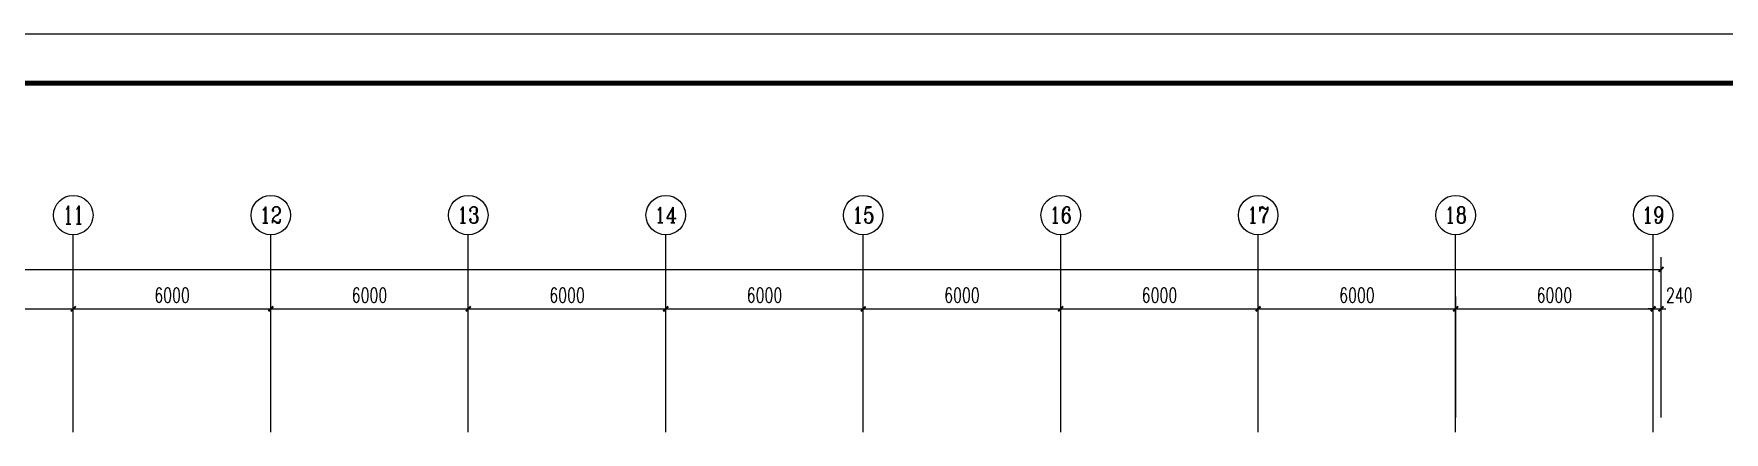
# Model space of a CAD drawing. Extents: x 1635833 to 4277885, y 16914845 to 35313750.
# Drawn here: x 2192724 to 2244082, y 17716153 to 17728264 of the extents above; entities that cross this region are included whole.
import ezdxf
from ezdxf.enums import TextEntityAlignment as Align

# ---------------------------------------------------------------- set-up
doc = ezdxf.new("R2010")
doc.units = 0
doc.header["$LTSCALE"] = 1000
doc.header["$MEASUREMENT"] = 0
doc.layers.get('Defpoints').update_dxf_attribs({"color": 250})
for name, color, linetype in [('AXIS_TEXT', 7, 'Continuous'), ('AXIS_外部', 171, 'Continuous'), ('TK', 4, 'Continuous')]:
    doc.layers.add(name, color=color, linetype=linetype)
doc.styles.add('_TCH_AXIS', font='COMPLEX', dxfattribs={"bigfont": 'GBCBIG'})
doc.styles.add('_TCH_DIM_T3', font='SIMPLEX', dxfattribs={"width": 0.705882, "bigfont": 'GBCBIG'})
doc.styles.add('COMPLEX', font='COMPLEX')
doc.dimstyles.new('_TCH_ARCH&&150', dxfattribs={"dimtxt": 446.25, "dimasz": 150, "dimexe": 375, "dimexo": 450, "dimgap": 189.375, "dimtad": 1, "dimdec": 0, "dimzin": 0, "dimdsep": 46, "dimtxsty": '_TCH_DIM_T3', "dimblk": 'ARCHTICK', "dimcen": 0.09, "dimclrt": 7, "dimazin": 2, "dimtfac": 1, "dimtdec": 0, "dimtix": 1, "dimtmove": 2, "dimatfit": 3, "dimfxl": 0, "dimtolj": 1, "dimtzin": 0, "dimarcsym": 0})

# ---------------------------------------------------------------- blocks, each defined once
blk = doc.blocks.new('GeYuanFrame_33122174', base_point=(20.09, 4.53))
at = {"layer": 'TK'}
blk.add_lwpolyline([(20.09, 4.53), (20.09, 598.53), (1071.09, 598.53), (1071.09, 4.53)], close=True, dxfattribs=at)
at = {"layer": 'TK', "const_width": 1}
blk.add_lwpolyline([(45.09, 588.53), (1061.09, 588.53), (1061.09, 14.53), (45.09, 14.53)], close=True, dxfattribs=at)
blk = doc.blocks.new('_ArchTick')
at = {"color": 0, "linetype": 'ByBlock', "const_width": 0.4}
blk.add_lwpolyline([(-0.5, -0.5), (0.5, 0.5)], dxfattribs=at)
blk = doc.blocks.new('*D187')
at = {"layer": 'AXIS_外部', "color": 0, "lineweight": -2}
for p, q in [((2187924, 17716603), (2187924, 17720278)), ((2187924, 17719903), (2193924, 17719903)), ((2193924, 17716603), (2193924, 17720278))]:
    blk.add_line(p, q, dxfattribs=at)
at = {"layer": 'Defpoints', "color": 0}
for p in [(2193924, 17719903), (2187924, 17716153), (2193924, 17716153)]:
    blk.add_point(p, dxfattribs=at)
at = {"layer": 'AXIS_外部', "color": 0, "lineweight": -2, "xscale": 150, "yscale": 150, "zscale": 150, "rotation": 180}
blk.add_blockref('_ArchTick', (2187924, 17719903), dxfattribs=at)
at = {"layer": 'AXIS_外部', "color": 0, "lineweight": -2, "xscale": 150, "yscale": 150, "zscale": 150}
blk.add_blockref('_ArchTick', (2193924, 17719903), dxfattribs=at)
at = {"layer": 'AXIS_外部', "color": 7, "insert": (2190924, 17720316), "char_height": 446.2, "attachment_point": 5, "style": '_TCH_DIM_T3'}
blk.add_mtext('\\A1;6000', dxfattribs=at)
blk = doc.blocks.new('*D188')
at = {"layer": 'AXIS_外部', "color": 0, "lineweight": -2}
for p, q in [((2193924, 17716603), (2193924, 17720278)), ((2193924, 17719903), (2199924, 17719903)), ((2199924, 17716603), (2199924, 17720278))]:
    blk.add_line(p, q, dxfattribs=at)
at = {"layer": 'Defpoints', "color": 0}
for p in [(2199924, 17719903), (2193924, 17716153), (2199924, 17716153)]:
    blk.add_point(p, dxfattribs=at)
at = {"layer": 'AXIS_外部', "color": 0, "lineweight": -2, "xscale": 150, "yscale": 150, "zscale": 150, "rotation": 180}
blk.add_blockref('_ArchTick', (2193924, 17719903), dxfattribs=at)
at = {"layer": 'AXIS_外部', "color": 0, "lineweight": -2, "xscale": 150, "yscale": 150, "zscale": 150}
blk.add_blockref('_ArchTick', (2199924, 17719903), dxfattribs=at)
at = {"layer": 'AXIS_外部', "color": 7, "insert": (2196924, 17720316), "char_height": 446.2, "attachment_point": 5, "style": '_TCH_DIM_T3'}
blk.add_mtext('\\A1;6000', dxfattribs=at)
blk = doc.blocks.new('*D189')
at = {"layer": 'AXIS_外部', "color": 0, "lineweight": -2}
for p, q in [((2199924, 17716603), (2199924, 17720278)), ((2199924, 17719903), (2205924, 17719903)), ((2205924, 17716603), (2205924, 17720278))]:
    blk.add_line(p, q, dxfattribs=at)
at = {"layer": 'Defpoints', "color": 0}
for p in [(2205924, 17719903), (2199924, 17716153), (2205924, 17716153)]:
    blk.add_point(p, dxfattribs=at)
at = {"layer": 'AXIS_外部', "color": 0, "lineweight": -2, "xscale": 150, "yscale": 150, "zscale": 150, "rotation": 180}
blk.add_blockref('_ArchTick', (2199924, 17719903), dxfattribs=at)
at = {"layer": 'AXIS_外部', "color": 0, "lineweight": -2, "xscale": 150, "yscale": 150, "zscale": 150}
blk.add_blockref('_ArchTick', (2205924, 17719903), dxfattribs=at)
at = {"layer": 'AXIS_外部', "color": 7, "insert": (2202924, 17720316), "char_height": 446.2, "attachment_point": 5, "style": '_TCH_DIM_T3'}
blk.add_mtext('\\A1;6000', dxfattribs=at)
blk = doc.blocks.new('*D190')
at = {"layer": 'AXIS_外部', "color": 0, "lineweight": -2}
for p, q in [((2205924, 17716603), (2205924, 17720278)), ((2205924, 17719903), (2211924, 17719903)), ((2211924, 17716603), (2211924, 17720278))]:
    blk.add_line(p, q, dxfattribs=at)
at = {"layer": 'Defpoints', "color": 0}
for p in [(2211924, 17719903), (2205924, 17716153), (2211924, 17716153)]:
    blk.add_point(p, dxfattribs=at)
at = {"layer": 'AXIS_外部', "color": 0, "lineweight": -2, "xscale": 150, "yscale": 150, "zscale": 150, "rotation": 180}
blk.add_blockref('_ArchTick', (2205924, 17719903), dxfattribs=at)
at = {"layer": 'AXIS_外部', "color": 0, "lineweight": -2, "xscale": 150, "yscale": 150, "zscale": 150}
blk.add_blockref('_ArchTick', (2211924, 17719903), dxfattribs=at)
at = {"layer": 'AXIS_外部', "color": 7, "insert": (2208924, 17720316), "char_height": 446.2, "attachment_point": 5, "style": '_TCH_DIM_T3'}
blk.add_mtext('\\A1;6000', dxfattribs=at)
blk = doc.blocks.new('*D191')
at = {"layer": 'AXIS_外部', "color": 0, "lineweight": -2}
for p, q in [((2211924, 17716603), (2211924, 17720278)), ((2211924, 17719903), (2217924, 17719903)), ((2217924, 17716603), (2217924, 17720278))]:
    blk.add_line(p, q, dxfattribs=at)
at = {"layer": 'Defpoints', "color": 0}
for p in [(2217924, 17719903), (2211924, 17716153), (2217924, 17716153)]:
    blk.add_point(p, dxfattribs=at)
at = {"layer": 'AXIS_外部', "color": 0, "lineweight": -2, "xscale": 150, "yscale": 150, "zscale": 150, "rotation": 180}
blk.add_blockref('_ArchTick', (2211924, 17719903), dxfattribs=at)
at = {"layer": 'AXIS_外部', "color": 0, "lineweight": -2, "xscale": 150, "yscale": 150, "zscale": 150}
blk.add_blockref('_ArchTick', (2217924, 17719903), dxfattribs=at)
at = {"layer": 'AXIS_外部', "color": 7, "insert": (2214924, 17720316), "char_height": 446.2, "attachment_point": 5, "style": '_TCH_DIM_T3'}
blk.add_mtext('\\A1;6000', dxfattribs=at)
blk = doc.blocks.new('*D192')
at = {"layer": 'AXIS_外部', "color": 0, "lineweight": -2}
for p, q in [((2217924, 17716603), (2217924, 17720278)), ((2217924, 17719903), (2223924, 17719903)), ((2223924, 17716603), (2223924, 17720278))]:
    blk.add_line(p, q, dxfattribs=at)
at = {"layer": 'Defpoints', "color": 0}
for p in [(2223924, 17719903), (2217924, 17716153), (2223924, 17716153)]:
    blk.add_point(p, dxfattribs=at)
at = {"layer": 'AXIS_外部', "color": 0, "lineweight": -2, "xscale": 150, "yscale": 150, "zscale": 150, "rotation": 180}
blk.add_blockref('_ArchTick', (2217924, 17719903), dxfattribs=at)
at = {"layer": 'AXIS_外部', "color": 0, "lineweight": -2, "xscale": 150, "yscale": 150, "zscale": 150}
blk.add_blockref('_ArchTick', (2223924, 17719903), dxfattribs=at)
at = {"layer": 'AXIS_外部', "color": 7, "insert": (2220924, 17720316), "char_height": 446.2, "attachment_point": 5, "style": '_TCH_DIM_T3'}
blk.add_mtext('\\A1;6000', dxfattribs=at)
blk = doc.blocks.new('*D193')
at = {"layer": 'AXIS_外部', "color": 0, "lineweight": -2}
for p, q in [((2223924, 17716603), (2223924, 17720278)), ((2223924, 17719903), (2229924, 17719903)), ((2229924, 17716603), (2229924, 17720278))]:
    blk.add_line(p, q, dxfattribs=at)
at = {"layer": 'Defpoints', "color": 0}
for p in [(2229924, 17719903), (2223924, 17716153), (2229924, 17716153)]:
    blk.add_point(p, dxfattribs=at)
at = {"layer": 'AXIS_外部', "color": 0, "lineweight": -2, "xscale": 150, "yscale": 150, "zscale": 150, "rotation": 180}
blk.add_blockref('_ArchTick', (2223924, 17719903), dxfattribs=at)
at = {"layer": 'AXIS_外部', "color": 0, "lineweight": -2, "xscale": 150, "yscale": 150, "zscale": 150}
blk.add_blockref('_ArchTick', (2229924, 17719903), dxfattribs=at)
at = {"layer": 'AXIS_外部', "color": 7, "insert": (2226924, 17720316), "char_height": 446.2, "attachment_point": 5, "style": '_TCH_DIM_T3'}
blk.add_mtext('\\A1;6000', dxfattribs=at)
blk = doc.blocks.new('*D194')
at = {"layer": 'AXIS_外部', "color": 0, "lineweight": -2}
for p, q in [((2229924, 17716603), (2229924, 17720278)), ((2229924, 17719903), (2235924, 17719903)), ((2235924, 17716603), (2235924, 17720278))]:
    blk.add_line(p, q, dxfattribs=at)
at = {"layer": 'Defpoints', "color": 0}
for p in [(2235924, 17719903), (2229924, 17716153), (2235924, 17716153)]:
    blk.add_point(p, dxfattribs=at)
at = {"layer": 'AXIS_外部', "color": 0, "lineweight": -2, "xscale": 150, "yscale": 150, "zscale": 150, "rotation": 180}
blk.add_blockref('_ArchTick', (2229924, 17719903), dxfattribs=at)
at = {"layer": 'AXIS_外部', "color": 0, "lineweight": -2, "xscale": 150, "yscale": 150, "zscale": 150}
blk.add_blockref('_ArchTick', (2235924, 17719903), dxfattribs=at)
at = {"layer": 'AXIS_外部', "color": 7, "insert": (2232924, 17720316), "char_height": 446.2, "attachment_point": 5, "style": '_TCH_DIM_T3'}
blk.add_mtext('\\A1;6000', dxfattribs=at)
blk = doc.blocks.new('*D195')
at = {"layer": 'AXIS_外部', "color": 0, "lineweight": -2}
for p, q in [((2235924, 17716603), (2235924, 17720278)), ((2235924, 17719903), (2241924, 17719903)), ((2241924, 17716603), (2241924, 17720278))]:
    blk.add_line(p, q, dxfattribs=at)
at = {"layer": 'Defpoints', "color": 0}
for p in [(2241924, 17719903), (2235924, 17716153), (2241924, 17716153)]:
    blk.add_point(p, dxfattribs=at)
at = {"layer": 'AXIS_外部', "color": 0, "lineweight": -2, "xscale": 150, "yscale": 150, "zscale": 150, "rotation": 180}
blk.add_blockref('_ArchTick', (2235924, 17719903), dxfattribs=at)
at = {"layer": 'AXIS_外部', "color": 0, "lineweight": -2, "xscale": 150, "yscale": 150, "zscale": 150}
blk.add_blockref('_ArchTick', (2241924, 17719903), dxfattribs=at)
at = {"layer": 'AXIS_外部', "color": 7, "insert": (2238924, 17720316), "char_height": 446.2, "attachment_point": 5, "style": '_TCH_DIM_T3'}
blk.add_mtext('\\A1;6000', dxfattribs=at)
blk = doc.blocks.new('*D196')
at = {"layer": 'AXIS_外部', "color": 0, "lineweight": -2}
for p, q in [((2241924, 17719903), (2241774, 17719903)), ((2241924, 17716603), (2241924, 17720278)), ((2241924, 17719903), (2242164, 17719903)), ((2242164, 17716603), (2242164, 17720278)), ((2242164, 17719903), (2242314, 17719903))]:
    blk.add_line(p, q, dxfattribs=at)
at = {"layer": 'Defpoints', "color": 0}
for p in [(2242164, 17719903), (2241924, 17716153), (2242164, 17716153)]:
    blk.add_point(p, dxfattribs=at)
at = {"layer": 'AXIS_外部', "color": 0, "lineweight": -2, "xscale": 150, "yscale": 150, "zscale": 150}
blk.add_blockref('_ArchTick', (2241924, 17719903), dxfattribs=at)
at = {"layer": 'AXIS_外部', "color": 0, "lineweight": -2, "xscale": 150, "yscale": 150, "zscale": 150, "rotation": 180}
blk.add_blockref('_ArchTick', (2242164, 17719903), dxfattribs=at)
at = {"layer": 'AXIS_外部', "color": 7, "insert": (2242719, 17720316), "char_height": 446.2, "attachment_point": 5, "style": '_TCH_DIM_T3'}
blk.add_mtext('\\A1;240', dxfattribs=at)
blk = doc.blocks.new('*D197')
at = {"layer": 'AXIS_外部', "color": 0, "lineweight": -2}
for p, q in [((2133684, 17716603), (2133684, 17721478)), ((2242164, 17716603), (2242164, 17721478)), ((2133684, 17721103), (2242164, 17721103))]:
    blk.add_line(p, q, dxfattribs=at)
at = {"layer": 'Defpoints', "color": 0}
for p in [(2242164, 17721103), (2133684, 17716153), (2242164, 17716153)]:
    blk.add_point(p, dxfattribs=at)
at = {"layer": 'AXIS_外部', "color": 0, "lineweight": -2, "xscale": 150, "yscale": 150, "zscale": 150, "rotation": 180}
blk.add_blockref('_ArchTick', (2133684, 17721103), dxfattribs=at)
at = {"layer": 'AXIS_外部', "color": 0, "lineweight": -2, "xscale": 150, "yscale": 150, "zscale": 150}
blk.add_blockref('_ArchTick', (2242164, 17721103), dxfattribs=at)
at = {"layer": 'AXIS_外部', "color": 7, "insert": (2187924, 17721516), "char_height": 446.2, "attachment_point": 5, "style": '_TCH_DIM_T3'}
blk.add_mtext('\\A1;108480', dxfattribs=at)
blk = doc.blocks.new('_AXISO')
blk.add_circle((0, 0), 0.5)
at = {"layer": 'AXIS_TEXT', "style": 'COMPLEX', "width": 1.041667}
blk.add_attdef('A', text='', height=0.56, dxfattribs=at).set_placement((-0.25, -0.28), (0.25, -0.28), align=Align.FIT)

msp = doc.modelspace()

# ---------------------------------------------------------------- linework, layer by layer
at = {"layer": 'AXIS_外部'}
for p, q in [((2193923.512, 17716153.384), (2193923.512, 17722153.384)), ((2199923.512, 17716153.384), (2199923.512, 17722153.384)), ((2205923.512, 17716153.384), (2205923.512, 17722153.384)), ((2211923.512, 17716153.384), (2211923.512, 17722153.384)), ((2217923.512, 17716153.384), (2217923.512, 17722153.384)), ((2223923.512, 17716153.384), (2223923.512, 17722153.384)), ((2229923.512, 17716153.384), (2229923.512, 17722153.384)), ((2235923.512, 17716153.384), (2235923.512, 17722153.384)), ((2241923.512, 17716153.384), (2241923.512, 17722153.384))]:
    msp.add_line(p, q, dxfattribs=at)

# ---------------------------------------------------------------- block references
at = {"xscale": 150, "yscale": 150, "zscale": 150}
msp.add_blockref('GeYuanFrame_33122174', (2113223.512, 17639164.017), dxfattribs=at)
at = {"layer": 'AXIS_外部'}
ref = msp.add_blockref('_AXISO', (2193923.512, 17722753.384), dxfattribs=dict(at, xscale=1200, yscale=1200, zscale=1200))
ref.add_attrib('A', '11', dxfattribs={"layer": 'AXIS_TEXT', "height": 553.1439, "style": '_TCH_AXIS'}).set_placement((2193607.43, 17722476.812), (2194239.595, 17722476.812), align=Align.FIT)
ref = msp.add_blockref('_AXISO', (2199923.512, 17722753.384), dxfattribs=dict(at, xscale=1200, yscale=1200, zscale=1200))
ref.add_attrib('A', '12', dxfattribs={"layer": 'AXIS_TEXT', "height": 492.6682, "style": '_TCH_AXIS'}).set_placement((2199583.337, 17722507.05), (2200263.688, 17722507.05), align=Align.FIT)
ref = msp.add_blockref('_AXISO', (2205923.512, 17722753.384), dxfattribs=dict(at, xscale=1200, yscale=1200, zscale=1200))
ref.add_attrib('A', '13', dxfattribs={"layer": 'AXIS_TEXT', "height": 492.6682, "style": '_TCH_AXIS'}).set_placement((2205583.337, 17722507.05), (2206263.688, 17722507.05), align=Align.FIT)
ref = msp.add_blockref('_AXISO', (2211923.512, 17722753.384), dxfattribs=dict(at, xscale=1200, yscale=1200, zscale=1200))
ref.add_attrib('A', '14', dxfattribs={"layer": 'AXIS_TEXT', "height": 471.1124, "style": '_TCH_AXIS'}).set_placement((2211575.787, 17722517.828), (2212271.238, 17722517.828), align=Align.FIT)
ref = msp.add_blockref('_AXISO', (2217923.512, 17722753.384), dxfattribs=dict(at, xscale=1200, yscale=1200, zscale=1200))
ref.add_attrib('A', '15', dxfattribs={"layer": 'AXIS_TEXT', "height": 492.6682, "style": '_TCH_AXIS'}).set_placement((2217583.337, 17722507.05), (2218263.688, 17722507.05), align=Align.FIT)
ref = msp.add_blockref('_AXISO', (2223923.512, 17722753.384), dxfattribs=dict(at, xscale=1200, yscale=1200, zscale=1200))
ref.add_attrib('A', '16', dxfattribs={"layer": 'AXIS_TEXT', "height": 492.6682, "style": '_TCH_AXIS'}).set_placement((2223583.337, 17722507.05), (2224263.688, 17722507.05), align=Align.FIT)
ref = msp.add_blockref('_AXISO', (2229923.512, 17722753.384), dxfattribs=dict(at, xscale=1200, yscale=1200, zscale=1200))
ref.add_attrib('A', '17', dxfattribs={"layer": 'AXIS_TEXT', "height": 492.6682, "style": '_TCH_AXIS'}).set_placement((2229583.337, 17722507.05), (2230263.688, 17722507.05), align=Align.FIT)
ref = msp.add_blockref('_AXISO', (2235923.512, 17722753.384), dxfattribs=dict(at, xscale=1200, yscale=1200, zscale=1200))
ref.add_attrib('A', '18', dxfattribs={"layer": 'AXIS_TEXT', "height": 492.6682, "style": '_TCH_AXIS'}).set_placement((2235583.337, 17722507.05), (2236263.688, 17722507.05), align=Align.FIT)
ref = msp.add_blockref('_AXISO', (2241923.512, 17722753.384), dxfattribs=dict(at, xscale=1200, yscale=1200, zscale=1200))
ref.add_attrib('A', '19', dxfattribs={"layer": 'AXIS_TEXT', "height": 492.6682, "style": '_TCH_AXIS'}).set_placement((2241583.337, 17722507.05), (2242263.688, 17722507.05), align=Align.FIT)

# ---------------------------------------------------------------- dimensions: what is measured, and where the dimension line sits
for p1, p2, distance, picture, middle in [((2133683.512, 17716153.384), (2242163.512, 17716153.384), 4950, '*D197', (2187923.512, 17721515.884)), ((2187923.512, 17716153.384), (2193923.512, 17716153.384), 3750, '*D187', (2190923.512, 17720315.884)), ((2193923.512, 17716153.384), (2199923.512, 17716153.384), 3750, '*D188', (2196923.512, 17720315.884)), ((2199923.512, 17716153.384), (2205923.512, 17716153.384), 3750, '*D189', (2202923.512, 17720315.884)), ((2205923.512, 17716153.384), (2211923.512, 17716153.384), 3750, '*D190', (2208923.512, 17720315.884)), ((2211923.512, 17716153.384), (2217923.512, 17716153.384), 3750, '*D191', (2214923.512, 17720315.884)), ((2217923.512, 17716153.384), (2223923.512, 17716153.384), 3750, '*D192', (2220923.512, 17720315.884)), ((2223923.512, 17716153.384), (2229923.512, 17716153.384), 3750, '*D193', (2226923.512, 17720315.884)), ((2229923.512, 17716153.384), (2235923.512, 17716153.384), 3750, '*D194', (2232923.512, 17720315.884)), ((2235923.512, 17716153.384), (2241923.512, 17716153.384), 3750, '*D195', (2238923.512, 17720315.884))]:
    dim = msp.add_aligned_dim(p1=p1, p2=p2, distance=distance, dimstyle='_TCH_ARCH&&150', dxfattribs=at)
    dim.commit()
    dim.dimension.update_dxf_attribs({"geometry": picture, "text_midpoint": middle})
dim = msp.add_linear_dim(base=(2242163.512, 17719903.384), p1=(2241923.512, 17716153.384), p2=(2242163.512, 17716153.384), angle=0, dimstyle='_TCH_ARCH&&150', dxfattribs=at)
dim.commit()
dim.dimension.update_dxf_attribs({"geometry": '*D196', "text_midpoint": (2242718.512, 17720315.884), "dimtype": 129})

doc.saveas('drawing.dxf')
